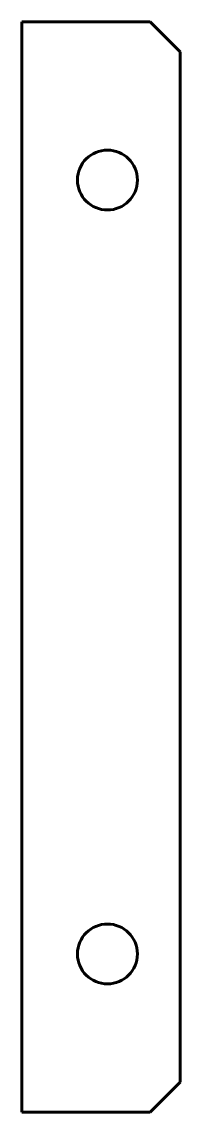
# Model space of a CAD drawing. Header units: millimetres. Extents: x 0 to 37, y 0 to 255.
import ezdxf

# ---------------------------------------------------------------- set-up
doc = ezdxf.new("R2010")
doc.units = ezdxf.units.MM
doc.linetypes.add('K5LT_BASIC', pattern=[0])

msp = doc.modelspace()

# ---------------------------------------------------------------- linework, layer by layer
at = {"color": 150, "linetype": 'K5LT_BASIC', "lineweight": 60}
for p, q in [((0, 0), (0, 255)), ((0, 255), (30, 255)), ((37, 248), (30, 255)), ((37, 248), (37, 7)), ((30, 0), (37, 7)), ((30, 0), (0, 0))]:
    msp.add_line(p, q, dxfattribs=at)
for centre in [(20, 218), (20, 37)]:
    msp.add_circle(centre, 7, dxfattribs=at)

doc.saveas('drawing.dxf')
